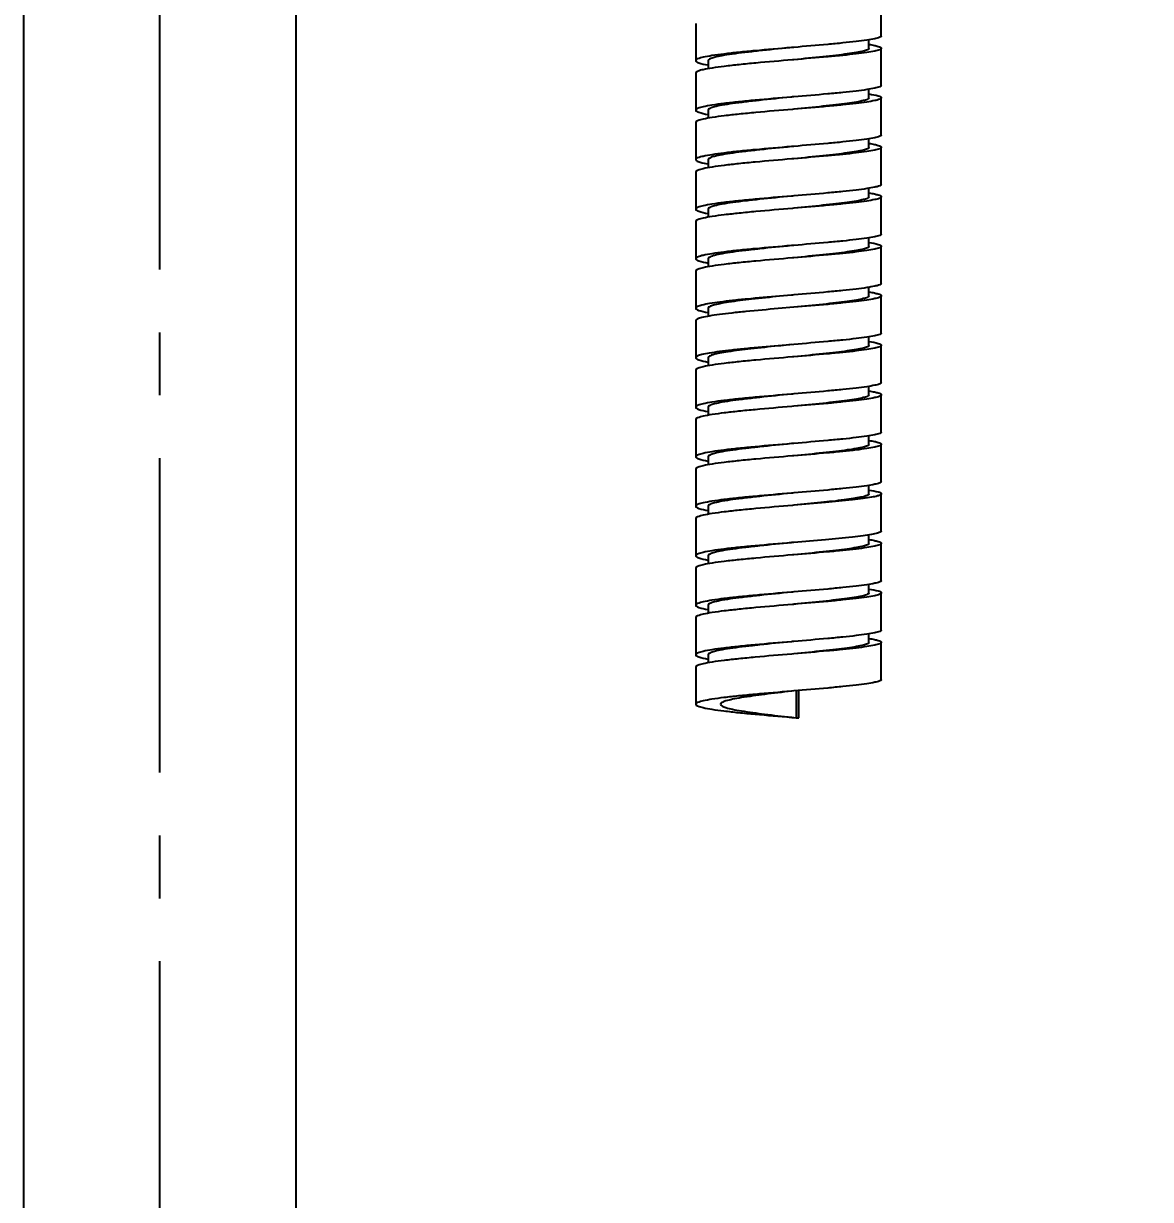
# Model space of a CAD drawing. Header units: millimetres. Extents: x 3819 to 4365, y -2661 to -1889.
# Drawn here: x 3969.45 to 3992.22, y -2274.73 to -2250.98 of the extents above; entities that cross this region are included whole.
import ezdxf

# ---------------------------------------------------------------- set-up
doc = ezdxf.new("R2010")
doc.units = ezdxf.units.MM
doc.header["$LTSCALE"] = 0.1
doc.linetypes.add('CENTERX2', pattern=[101.6, 63.5, -12.7, 12.7, -12.7])
doc.layers.add('CENTER', color=1, linetype='CENTERX2')
doc.layers.add('DIM', color=3, linetype='Continuous')
doc.styles.get("Standard").update_dxf_attribs({"font": 'arial.ttf'})
doc.dimstyles.new('ISO-25', dxfattribs={"dimtxt": 2.5, "dimasz": 2.5, "dimexe": 1.25, "dimexo": 0.625, "dimtad": 1, "dimlfac": 5, "dimtxsty": 'Standard', "dimcen": 2.5, "dimadec": 0, "dimazin": 0, "dimtfac": 1, "dimtmove": 0, "dimatfit": 3, "dimfxl": 0, "dimarcsym": 0})

# ---------------------------------------------------------------- blocks, each defined once
blk = doc.blocks.new('*D137')
at = {"layer": 'Defpoints', "color": 0}
for p in [(3972.198, -2092.633), (4060.64, -2605.033), (4086.272, -2605.033)]:
    blk.add_point(p, dxfattribs=at)
at = {"layer": 'DIM', "color": 0, "lineweight": -2}
for p, q in [((3972.823, -2092.633), (4087.522, -2092.633)), ((4086.272, -2096.633), (4086.272, -2601.033)), ((4061.265, -2605.033), (4087.522, -2605.033))]:
    blk.add_line(p, q, dxfattribs=at)
at = {"layer": 'DIM', "color": 0}
for points in [[(4085.605, -2096.633), (4086.939, -2096.633), (4086.272, -2092.633)], [(4085.605, -2601.033), (4086.939, -2601.033), (4086.272, -2605.033)]]:
    blk.add_solid(points, dxfattribs=at)
at = {"layer": 'DIM', "color": 0, "insert": (4083.025, -2348.833), "char_height": 4, "attachment_point": 5, "rotation": 90}
blk.add_mtext('(2280)', dxfattribs=at)

msp = doc.modelspace()

# ---------------------------------------------------------------- linework, layer by layer
at = {"color": 7, "linetype": 'Continuous'}
for p, q in [((3986.7785, -2251.2309), (3986.7785, -2250.4809)), ((3969.448, -2250.6236), (3969.448, -2362.1328)), ((3974.948, -2250.6235), (3974.948, -2362.1324)), ((3983.0285, -2250.9809), (3983.0285, -2251.7309)), ((3984.9826, -2251.465), (3984.9616, -2251.4668)), ((3985.0116, -2251.4626), (3984.9847, -2251.4649)), ((3986.5285, -2251.4809), (3986.5285, -2251.3087)), ((3986.7785, -2252.2309), (3986.7785, -2251.4809)), ((3983.2785, -2251.7309), (3983.2785, -2251.8939)), ((3985.0116, -2251.7126), (3984.9847, -2251.7149)), ((3983.0285, -2251.9809), (3983.0285, -2252.7309)), ((3986.5285, -2252.4809), (3986.5285, -2252.3084)), ((3984.9824, -2252.465), (3984.9617, -2252.4668)), ((3985.0116, -2252.4626), (3984.9847, -2252.4648)), ((3986.7785, -2253.2309), (3986.7785, -2252.4809)), ((3983.2785, -2252.7309), (3983.2785, -2252.8944)), ((3985.0116, -2252.7126), (3984.9847, -2252.7148)), ((3983.0285, -2252.9809), (3983.0285, -2253.7309)), ((3986.5285, -2253.4809), (3986.5285, -2253.3093)), ((3984.9821, -2253.4651), (3984.9616, -2253.4668)), ((3985.0116, -2253.4626), (3984.9847, -2253.4648)), ((3986.7785, -2254.2309), (3986.7785, -2253.4809)), ((3983.0285, -2253.7309), (3983.0401, -2253.7496)), ((3983.2785, -2253.7309), (3983.2785, -2253.8935)), ((3985.0116, -2253.7126), (3984.9687, -2253.7162)), ((3983.0285, -2253.9809), (3983.0285, -2254.7309)), ((3986.5285, -2254.4809), (3986.5285, -2254.3084)), ((3984.9824, -2254.465), (3984.9687, -2254.4662)), ((3985.0116, -2254.4626), (3984.9824, -2254.465)), ((3986.7785, -2255.2309), (3986.7785, -2254.4809)), ((3983.2785, -2254.7309), (3983.2785, -2254.8943)), ((3985.0116, -2254.7125), (3984.9847, -2254.7148)), ((3983.0285, -2254.9809), (3983.0285, -2255.7309)), ((3984.9825, -2255.465), (3984.9616, -2255.4668)), ((3985.0116, -2255.4625), (3984.9847, -2255.4648)), ((3986.5285, -2255.4809), (3986.5285, -2255.3088)), ((3986.7785, -2256.2309), (3986.7785, -2255.4809)), ((3983.2785, -2255.7309), (3983.2785, -2255.8941)), ((3985.0116, -2255.7125), (3984.9847, -2255.7148)), ((3983.0285, -2255.9809), (3983.0285, -2256.7309)), ((3984.9616, -2256.4668), (3984.7219, -2256.4872)), ((3984.9616, -2256.4672), (3984.7229, -2256.4907)), ((3984.9847, -2256.4648), (3984.9616, -2256.4668)), ((3985.0116, -2256.4625), (3984.9847, -2256.4648)), ((3986.5285, -2256.4809), (3986.5285, -2256.3087)), ((3986.7785, -2257.2309), (3986.7785, -2256.4809)), ((3985.0116, -2256.7125), (3984.6951, -2256.7395)), ((3983.2785, -2256.7309), (3983.2785, -2256.8938)), ((3983.0285, -2256.9809), (3983.0285, -2257.7308)), ((3986.5285, -2257.4809), (3986.5285, -2257.3084)), ((3984.7434, -2257.4886), (3984.695, -2257.4934)), ((3985.0116, -2257.4625), (3984.6951, -2257.4895)), ((3984.9616, -2257.4672), (3984.7503, -2257.488)), ((3986.7785, -2258.2308), (3986.7785, -2257.4809)), ((3983.2785, -2257.7308), (3983.2785, -2257.8944)), ((3985.0116, -2257.7125), (3984.9847, -2257.7148)), ((3983.0285, -2257.9808), (3983.0285, -2258.7308)), ((3986.5285, -2258.4808), (3986.5285, -2258.3092)), ((3984.9824, -2258.465), (3984.9616, -2258.4667)), ((3985.0116, -2258.4625), (3984.9847, -2258.4648)), ((3986.7785, -2259.2308), (3986.7785, -2258.4808)), ((3983.2785, -2258.7308), (3983.2785, -2258.8934)), ((3985.0116, -2258.7125), (3984.9687, -2258.7161)), ((3983.0285, -2258.9808), (3983.0285, -2259.7308)), ((3986.5285, -2259.4808), (3986.5285, -2259.3083)), ((3984.9827, -2259.4649), (3984.9687, -2259.4661)), ((3985.0116, -2259.4625), (3984.9827, -2259.4649)), ((3986.7785, -2260.2308), (3986.7785, -2259.4808)), ((3983.2785, -2259.7308), (3983.2785, -2259.8943)), ((3985.0116, -2259.7125), (3984.9847, -2259.7148)), ((3983.0285, -2259.9808), (3983.0285, -2260.7308)), ((3984.9826, -2260.4649), (3984.9616, -2260.4667)), ((3985.0116, -2260.4625), (3984.9847, -2260.4648)), ((3986.5285, -2260.4808), (3986.5184, -2260.4977)), ((3986.5285, -2260.4808), (3986.5285, -2260.3087)), ((3986.7785, -2260.4808), (3986.7669, -2260.4975)), ((3986.7785, -2261.2308), (3986.7785, -2260.4808)), ((3983.2785, -2260.7308), (3983.2785, -2260.894)), ((3985.0116, -2260.7125), (3984.9847, -2260.7148)), ((3983.0285, -2260.9808), (3983.0285, -2261.7308)), ((3986.7785, -2261.2308), (3986.7669, -2261.2475)), ((3984.9823, -2261.4649), (3984.9616, -2261.4667)), ((3985.0116, -2261.4625), (3984.9847, -2261.4647)), ((3986.5285, -2261.4808), (3986.5285, -2261.3086)), ((3985.0116, -2261.7125), (3984.9847, -2261.7147)), ((3986.7785, -2262.2308), (3986.7785, -2261.4808)), ((3983.2785, -2261.7308), (3983.2785, -2261.8937)), ((3983.0285, -2261.9808), (3983.0285, -2262.7308)), ((3986.5285, -2262.4808), (3986.5285, -2262.3083)), ((3984.9823, -2262.4649), (3984.9617, -2262.4667)), ((3985.0116, -2262.4625), (3984.9847, -2262.4647)), ((3986.7785, -2263.2308), (3986.7785, -2262.4808)), ((3983.2785, -2262.7308), (3983.2785, -2262.8943)), ((3985.0116, -2262.7125), (3984.9847, -2262.7147)), ((3983.0285, -2262.9808), (3983.0285, -2263.7308)), ((3986.5285, -2263.4808), (3986.5285, -2263.3092)), ((3984.9826, -2263.4649), (3984.9616, -2263.4667)), ((3985.0116, -2263.4624), (3984.9847, -2263.4647)), ((3986.7785, -2264.2308), (3986.7785, -2263.4808)), ((3983.2785, -2263.7308), (3983.2785, -2263.8933)), ((3985.0116, -2263.7124), (3984.9687, -2263.7161)), ((3983.0285, -2263.9808), (3983.0285, -2264.7308)), ((3985.0116, -2264.4624), (3984.9687, -2264.4661)), ((3985.0563, -2264.4586), (3985.0563, -2265.0052)), ((3985.1119, -2265.0076), (3985.1119, -2264.4539)), ((3984.9616, -2264.9942), (3984.9825, -2264.9966)), ((3984.9825, -2264.9966), (3985.0115, -2265)), ((3985.0115, -2265), (3985.0563, -2265.0052)), ((3985.0563, -2265.0052), (3985.1119, -2265.0076))]:
    msp.add_line(p, q, dxfattribs=at)
for points, knots in [([(3986.7785, -2251.2309), (3986.7785, -2251.2455), (3986.7201, -2251.2709), (3986.6306, -2251.2924), (3986.4646, -2251.3208), (3986.2518, -2251.3476), (3985.9876, -2251.3759), (3985.5695, -2251.4154), (3985.2395, -2251.4433), (3985.0116, -2251.4626)], [0, 0, 0, 0, 0.0244837, 0.0820525, 0.1734848, 0.2960545, 0.4455961, 0.6168872, 1, 1, 1, 1]), ([(3984.9616, -2251.4668), (3984.7165, -2251.4876), (3984.3597, -2251.5179), (3983.9056, -2251.5617), (3983.6147, -2251.594), (3983.3784, -2251.6249), (3983.1941, -2251.6583), (3983.0927, -2251.6834), (3983.0285, -2251.7141), (3983.0285, -2251.7309)], [0, 0, 0, 0, 0.3760214, 0.5471298, 0.697778, 0.8220755, 0.9152955, 0.9743299, 1, 1, 1, 1]), ([(3984.9284, -2251.4705), (3984.7185, -2251.4911), (3984.4133, -2251.5211), (3984.0252, -2251.5643), (3983.7773, -2251.5963), (3983.5755, -2251.6266), (3983.4198, -2251.6598), (3983.3304, -2251.6843), (3983.2785, -2251.7156), (3983.2785, -2251.7309)], [0, 0, 0, 0, 0.3759528, 0.5465394, 0.6965785, 0.8203605, 0.9133492, 0.9727024, 1, 1, 1, 1]), ([(3986.7785, -2251.4809), (3986.7785, -2251.4955), (3986.72, -2251.5209), (3986.6306, -2251.5424), (3986.4646, -2251.5708), (3986.2518, -2251.5976), (3985.9876, -2251.6259), (3985.5695, -2251.6654), (3985.2395, -2251.6933), (3985.0116, -2251.7126)], [0, 0, 0, 0, 0.0244833, 0.0820518, 0.1734839, 0.2960536, 0.4455953, 0.6168867, 1, 1, 1, 1]), ([(3986.5285, -2251.4809), (3986.5285, -2251.4944), (3986.4809, -2251.5211), (3986.4013, -2251.5422), (3986.2601, -2251.571), (3986.077, -2251.5977), (3985.8506, -2251.6261), (3985.4913, -2251.6655), (3985.2077, -2251.6932), (3985.0117, -2251.7124)], [0, 0, 0, 0, 0.0261277, 0.0841061, 0.1754565, 0.2976725, 0.4467234, 0.6175051, 1, 1, 1, 1]), ([(3986.53, -2251.4026), (3986.5659, -2251.4084), (3986.6278, -2251.419), (3986.7071, -2251.4388), (3986.7542, -2251.4537), (3986.7785, -2251.4725), (3986.7785, -2251.4809)], [0, 0, 0, 0, 0.410356, 0.7127754, 0.9053726, 1, 1, 1, 1]), ([(3984.9847, -2251.7149), (3984.7373, -2251.7358), (3984.3769, -2251.7664), (3983.9179, -2251.8104), (3983.6232, -2251.843), (3983.3836, -2251.8741), (3983.1966, -2251.9078), (3983.0939, -2251.933), (3983.0285, -2251.9639), (3983.0285, -2251.9809)], [0, 0, 0, 0, 0.3751167, 0.5462459, 0.6970898, 0.8216564, 0.9151289, 0.9743256, 1, 1, 1, 1]), ([(3983.0285, -2251.7309), (3983.0285, -2251.7398), (3983.051, -2251.7606), (3983.131, -2251.7895), (3983.2107, -2251.8064), (3983.2719, -2251.8174)], [0, 0, 0, 0, 0.1008519, 0.2942881, 1, 1, 1, 1]), ([(3986.7785, -2252.2309), (3986.7785, -2252.2455), (3986.72, -2252.2708), (3986.6306, -2252.2924), (3986.4646, -2252.3207), (3986.2518, -2252.3476), (3985.9876, -2252.3759), (3985.5695, -2252.4154), (3985.2395, -2252.4433), (3985.0116, -2252.4626)], [0, 0, 0, 0, 0.0244833, 0.0820518, 0.1734839, 0.2960536, 0.4455953, 0.6168867, 1, 1, 1, 1]), ([(3986.5348, -2252.4034), (3986.5959, -2252.4134), (3986.676, -2252.4287), (3986.7548, -2252.454), (3986.7785, -2252.4726), (3986.7785, -2252.4809)], [0, 0, 0, 0, 0.7122588, 0.9049028, 1, 1, 1, 1]), ([(3984.9617, -2252.4668), (3984.7165, -2252.4876), (3984.3597, -2252.5179), (3983.9057, -2252.5617), (3983.6147, -2252.594), (3983.3784, -2252.6249), (3983.1941, -2252.6583), (3983.0927, -2252.6834), (3983.0285, -2252.7141), (3983.0285, -2252.7309)], [0, 0, 0, 0, 0.3760164, 0.5471242, 0.6977731, 0.8220722, 0.9152941, 0.9743298, 1, 1, 1, 1]), ([(3984.949, -2252.4685), (3984.737, -2252.4892), (3984.4285, -2252.5195), (3984.036, -2252.563), (3983.7848, -2252.5952), (3983.5801, -2252.6258), (3983.422, -2252.6592), (3983.3314, -2252.6839), (3983.2785, -2252.7154), (3983.2785, -2252.7309)], [0, 0, 0, 0, 0.3750504, 0.5456621, 0.6959009, 0.8199549, 0.9131969, 0.9727101, 1, 1, 1, 1]), ([(3986.7785, -2252.4809), (3986.7785, -2252.4955), (3986.7201, -2252.5208), (3986.6306, -2252.5424), (3986.4646, -2252.5707), (3986.2518, -2252.5975), (3985.9876, -2252.6259), (3985.5695, -2252.6654), (3985.2395, -2252.6933), (3985.0116, -2252.7126)], [0, 0, 0, 0, 0.0244838, 0.0820528, 0.1734853, 0.2960551, 0.4455967, 0.6168877, 1, 1, 1, 1]), ([(3986.5285, -2252.4809), (3986.5285, -2252.4944), (3986.4809, -2252.5211), (3986.4013, -2252.5422), (3986.2601, -2252.571), (3986.077, -2252.5977), (3985.8506, -2252.6261), (3985.4913, -2252.6655), (3985.2077, -2252.6932), (3985.0117, -2252.7124)], [0, 0, 0, 0, 0.0261277, 0.084106, 0.1754563, 0.2976721, 0.4467229, 0.6175046, 1, 1, 1, 1]), ([(3984.9847, -2252.7148), (3984.7373, -2252.7358), (3984.3768, -2252.7664), (3983.9179, -2252.8104), (3983.6232, -2252.843), (3983.3836, -2252.8741), (3983.1966, -2252.9078), (3983.0939, -2252.933), (3983.0285, -2252.9639), (3983.0285, -2252.9809)], [0, 0, 0, 0, 0.3751132, 0.5462414, 0.6970847, 0.8216512, 0.9151242, 0.9743234, 1, 1, 1, 1]), ([(3983.0285, -2252.7309), (3983.0285, -2252.7399), (3983.0513, -2252.7607), (3983.1321, -2252.7898), (3983.2127, -2252.8068), (3983.2746, -2252.8179)], [0, 0, 0, 0, 0.1005902, 0.29403, 1, 1, 1, 1]), ([(3986.7785, -2253.2309), (3986.7785, -2253.2455), (3986.7201, -2253.2708), (3986.6306, -2253.2924), (3986.4646, -2253.3207), (3986.2518, -2253.3475), (3985.9876, -2253.3759), (3985.5695, -2253.4154), (3985.2395, -2253.4432), (3985.0116, -2253.4626)], [0, 0, 0, 0, 0.0244838, 0.0820528, 0.1734853, 0.2960551, 0.4455967, 0.6168877, 1, 1, 1, 1]), ([(3986.5334, -2253.4032), (3986.5689, -2253.4089), (3986.6299, -2253.4194), (3986.7081, -2253.4391), (3986.7546, -2253.4539), (3986.7785, -2253.4726), (3986.7785, -2253.4809)], [0, 0, 0, 0, 0.4101949, 0.7124908, 0.9050775, 1, 1, 1, 1]), ([(3984.9616, -2253.4668), (3984.7165, -2253.4876), (3984.3597, -2253.5179), (3983.9057, -2253.5617), (3983.6147, -2253.594), (3983.3784, -2253.6249), (3983.1941, -2253.6583), (3983.0927, -2253.6834), (3983.0285, -2253.7141), (3983.0285, -2253.7309)], [0, 0, 0, 0, 0.3760136, 0.5471202, 0.6977683, 0.822067, 0.9152892, 0.9743275, 1, 1, 1, 1]), ([(3984.9617, -2253.4673), (3984.7484, -2253.4881), (3984.4379, -2253.5185), (3984.0427, -2253.5622), (3983.7894, -2253.5945), (3983.5829, -2253.6253), (3983.4233, -2253.6588), (3983.332, -2253.6836), (3983.2785, -2253.7153), (3983.2785, -2253.7309)], [0, 0, 0, 0, 0.3744996, 0.5451305, 0.6954954, 0.8197179, 0.9131145, 0.9727201, 1, 1, 1, 1]), ([(3986.7785, -2253.4809), (3986.7785, -2253.4955), (3986.72, -2253.5208), (3986.6306, -2253.5424), (3986.4646, -2253.5707), (3986.2518, -2253.5975), (3985.9876, -2253.6259), (3985.5695, -2253.6654), (3985.2395, -2253.6932), (3985.0116, -2253.7126)], [0, 0, 0, 0, 0.0244834, 0.082052, 0.1734841, 0.2960537, 0.4455954, 0.6168866, 1, 1, 1, 1]), ([(3986.5285, -2253.4809), (3986.5285, -2253.4944), (3986.4809, -2253.521), (3986.4013, -2253.5422), (3986.2601, -2253.571), (3986.077, -2253.5977), (3985.8506, -2253.6261), (3985.4913, -2253.6654), (3985.2077, -2253.6932), (3985.0117, -2253.7124)], [0, 0, 0, 0, 0.0261277, 0.0841058, 0.175456, 0.2976717, 0.4467224, 0.6175041, 1, 1, 1, 1]), ([(3984.9687, -2253.7162), (3984.7228, -2253.737), (3984.3649, -2253.7674), (3983.9094, -2253.8113), (3983.6173, -2253.8437), (3983.38, -2253.8746), (3983.1949, -2253.9081), (3983.0931, -2253.9333), (3983.0285, -2253.964), (3983.0285, -2253.9809)], [0, 0, 0, 0, 0.3757458, 0.5468603, 0.6975679, 0.8219473, 0.9152443, 0.9743284, 1, 1, 1, 1]), ([(3983.0401, -2253.7496), (3983.0627, -2253.7679), (3983.144, -2253.7912), (3983.2222, -2253.8085), (3983.2738, -2253.8178)], [0, 0, 0, 0, 0.3568427, 1, 1, 1, 1]), ([(3986.7785, -2254.2309), (3986.7785, -2254.2455), (3986.72, -2254.2708), (3986.6306, -2254.2923), (3986.4646, -2254.3207), (3986.2518, -2254.3475), (3985.9876, -2254.3759), (3985.5695, -2254.4154), (3985.2395, -2254.4432), (3985.0116, -2254.4626)], [0, 0, 0, 0, 0.0244834, 0.082052, 0.1734841, 0.2960537, 0.4455954, 0.6168866, 1, 1, 1, 1]), ([(3984.9616, -2254.4668), (3984.7165, -2254.4876), (3984.3596, -2254.5179), (3983.9056, -2254.5617), (3983.6147, -2254.594), (3983.3784, -2254.6249), (3983.1941, -2254.6583), (3983.0927, -2254.6834), (3983.0285, -2254.7141), (3983.0285, -2254.7309)], [0, 0, 0, 0, 0.3760207, 0.5471285, 0.6977764, 0.8220741, 0.9152945, 0.9743295, 1, 1, 1, 1]), ([(3984.9617, -2254.4672), (3984.7484, -2254.4881), (3984.4379, -2254.5185), (3984.0427, -2254.5622), (3983.7894, -2254.5945), (3983.5829, -2254.6253), (3983.4233, -2254.6588), (3983.332, -2254.6836), (3983.2785, -2254.7153), (3983.2785, -2254.7309)], [0, 0, 0, 0, 0.3744996, 0.5451304, 0.6954952, 0.8197177, 0.9131142, 0.97272, 1, 1, 1, 1]), ([(3984.9687, -2254.4662), (3984.9675, -2254.4663), (3984.9651, -2254.4665), (3984.9628, -2254.4667), (3984.9616, -2254.4668)], [0, 0, 0, 0, 0.4999843, 1, 1, 1, 1]), ([(3986.7785, -2254.4809), (3986.7785, -2254.4955), (3986.7201, -2254.5208), (3986.6306, -2254.5423), (3986.4646, -2254.5707), (3986.2518, -2254.5975), (3985.9876, -2254.6259), (3985.5695, -2254.6654), (3985.2395, -2254.6932), (3985.0116, -2254.7125)], [0, 0, 0, 0, 0.0244835, 0.0820524, 0.1734848, 0.2960547, 0.4455964, 0.6168876, 1, 1, 1, 1]), ([(3986.5285, -2254.4809), (3986.5285, -2254.4943), (3986.4809, -2254.521), (3986.4013, -2254.5422), (3986.2602, -2254.5709), (3986.077, -2254.5976), (3985.8506, -2254.6261), (3985.4914, -2254.6654), (3985.2077, -2254.6932), (3985.0117, -2254.7123)], [0, 0, 0, 0, 0.0261277, 0.0841057, 0.1754557, 0.2976712, 0.4467218, 0.6175035, 1, 1, 1, 1]), ([(3986.532, -2254.4029), (3986.5676, -2254.4087), (3986.629, -2254.4192), (3986.7077, -2254.439), (3986.7544, -2254.4538), (3986.7785, -2254.4725), (3986.7785, -2254.4809)], [0, 0, 0, 0, 0.4102756, 0.7126026, 0.9051896, 1, 1, 1, 1]), ([(3984.9847, -2254.7148), (3984.7373, -2254.7358), (3984.3768, -2254.7663), (3983.9179, -2254.8104), (3983.6232, -2254.8429), (3983.3836, -2254.8741), (3983.1966, -2254.9077), (3983.0939, -2254.933), (3983.0285, -2254.9639), (3983.0285, -2254.9809)], [0, 0, 0, 0, 0.3751178, 0.5462476, 0.6970919, 0.8216587, 0.9151309, 0.9743265, 1, 1, 1, 1]), ([(3983.0285, -2254.7309), (3983.0285, -2254.7398), (3983.051, -2254.7605), (3983.1311, -2254.7895), (3983.2108, -2254.8064), (3983.272, -2254.8174)], [0, 0, 0, 0, 0.1008485, 0.2942847, 1, 1, 1, 1]), ([(3986.7785, -2255.2309), (3986.7785, -2255.2455), (3986.7201, -2255.2708), (3986.6306, -2255.2923), (3986.4646, -2255.3207), (3986.2518, -2255.3475), (3985.9876, -2255.3759), (3985.5695, -2255.4154), (3985.2395, -2255.4432), (3985.0116, -2255.4625)], [0, 0, 0, 0, 0.0244835, 0.0820524, 0.1734848, 0.2960547, 0.4455964, 0.6168876, 1, 1, 1, 1]), ([(3984.9616, -2255.4668), (3984.7165, -2255.4875), (3984.3597, -2255.5179), (3983.9057, -2255.5616), (3983.6147, -2255.594), (3983.3784, -2255.6248), (3983.1941, -2255.6583), (3983.0927, -2255.6834), (3983.0285, -2255.7141), (3983.0285, -2255.7309)], [0, 0, 0, 0, 0.3760179, 0.5471263, 0.6977755, 0.8220747, 0.915296, 0.9743306, 1, 1, 1, 1]), ([(3984.9617, -2255.4672), (3984.7484, -2255.4881), (3984.4379, -2255.5185), (3984.0427, -2255.5622), (3983.7894, -2255.5945), (3983.5829, -2255.6252), (3983.4233, -2255.6588), (3983.332, -2255.6836), (3983.2785, -2255.7153), (3983.2785, -2255.7309)], [0, 0, 0, 0, 0.3744996, 0.5451302, 0.6954949, 0.8197174, 0.913114, 0.9727198, 1, 1, 1, 1]), ([(3986.7785, -2255.4809), (3986.7785, -2255.4955), (3986.7201, -2255.5208), (3986.6306, -2255.5423), (3986.4646, -2255.5707), (3986.2518, -2255.5975), (3985.9876, -2255.6259), (3985.5695, -2255.6654), (3985.2395, -2255.6932), (3985.0116, -2255.7125)], [0, 0, 0, 0, 0.0244837, 0.0820525, 0.1734848, 0.2960545, 0.4455961, 0.6168872, 1, 1, 1, 1]), ([(3986.5285, -2255.4809), (3986.5285, -2255.4943), (3986.4809, -2255.521), (3986.4013, -2255.5421), (3986.2602, -2255.5709), (3986.077, -2255.5976), (3985.8506, -2255.626), (3985.4914, -2255.6654), (3985.2077, -2255.6932), (3985.0117, -2255.7123)], [0, 0, 0, 0, 0.0261276, 0.0841055, 0.1754553, 0.2976707, 0.4467212, 0.6175029, 1, 1, 1, 1]), ([(3986.5352, -2255.4034), (3986.5962, -2255.4134), (3986.6762, -2255.4287), (3986.7548, -2255.454), (3986.7785, -2255.4726), (3986.7785, -2255.4809)], [0, 0, 0, 0, 0.7122406, 0.9048821, 1, 1, 1, 1]), ([(3984.9847, -2255.7148), (3984.7373, -2255.7358), (3984.3768, -2255.7663), (3983.9179, -2255.8104), (3983.6232, -2255.8429), (3983.3836, -2255.8741), (3983.1966, -2255.9077), (3983.0938, -2255.933), (3983.0285, -2255.9639), (3983.0285, -2255.9809)], [0, 0, 0, 0, 0.3751208, 0.5462508, 0.6970943, 0.8216596, 0.9151304, 0.9743258, 1, 1, 1, 1]), ([(3983.0285, -2255.7309), (3983.0285, -2255.7399), (3983.0516, -2255.7609), (3983.1333, -2255.7901), (3983.2148, -2255.8072), (3983.2774, -2255.8184)], [0, 0, 0, 0, 0.1003041, 0.2937438, 1, 1, 1, 1]), ([(3986.7785, -2256.2309), (3986.7785, -2256.2455), (3986.7201, -2256.2708), (3986.6306, -2256.2923), (3986.4646, -2256.3207), (3986.2518, -2256.3475), (3985.9876, -2256.3759), (3985.5695, -2256.4153), (3985.2395, -2256.4432), (3985.0116, -2256.4625)], [0, 0, 0, 0, 0.0244837, 0.0820525, 0.1734848, 0.2960545, 0.4455961, 0.6168872, 1, 1, 1, 1]), ([(3984.7219, -2256.4872), (3984.5018, -2256.506), (3984.1839, -2256.5339), (3983.782, -2256.5748), (3983.5297, -2256.6047), (3983.3262, -2256.6331), (3983.1695, -2256.6642), (3983.0815, -2256.6871), (3983.0285, -2256.7161), (3983.0285, -2256.7309)], [0, 0, 0, 0, 0.3847244, 0.5555619, 0.7042651, 0.8259394, 0.9167293, 0.9742458, 1, 1, 1, 1]), ([(3984.7229, -2256.4907), (3984.5347, -2256.5093), (3984.191, -2256.5442), (3983.7873, -2256.5935), (3983.5311, -2256.6348), (3983.3987, -2256.6654), (3983.3211, -2256.6881), (3983.2785, -2256.7173), (3983.2785, -2256.7309)], [0, 0, 0, 0, 0.3842564, 0.702607, 0.8238264, 0.9144795, 0.9724426, 1, 1, 1, 1]), ([(3986.7785, -2256.4809), (3986.7785, -2256.4955), (3986.72, -2256.5208), (3986.6306, -2256.5423), (3986.4646, -2256.5707), (3986.2518, -2256.5975), (3985.9876, -2256.6259), (3985.5695, -2256.6653), (3985.2395, -2256.6932), (3985.0116, -2256.7125)], [0, 0, 0, 0, 0.0244831, 0.0820512, 0.1734828, 0.2960516, 0.4455924, 0.6168827, 1, 1, 1, 1]), ([(3986.5285, -2256.4809), (3986.5285, -2256.4943), (3986.4809, -2256.521), (3986.4012, -2256.5421), (3986.2601, -2256.5709), (3986.077, -2256.5976), (3985.8505, -2256.626), (3985.4912, -2256.6654), (3985.2076, -2256.6932), (3985.0116, -2256.7123)], [0, 0, 0, 0, 0.0261273, 0.0841059, 0.1754569, 0.2976734, 0.4467243, 0.617506, 1, 1, 1, 1]), ([(3986.53, -2256.4026), (3986.5659, -2256.4084), (3986.6278, -2256.4189), (3986.7071, -2256.4388), (3986.7542, -2256.4537), (3986.7785, -2256.4725), (3986.7785, -2256.4809)], [0, 0, 0, 0, 0.410356, 0.7127754, 0.9053726, 1, 1, 1, 1]), ([(3983.0285, -2256.7309), (3983.0285, -2256.7397), (3983.051, -2256.7605), (3983.131, -2256.7894), (3983.2107, -2256.8063), (3983.2719, -2256.8174)], [0, 0, 0, 0, 0.1008519, 0.2942881, 1, 1, 1, 1]), ([(3984.6951, -2256.7395), (3984.478, -2256.7581), (3984.1646, -2256.7857), (3983.7685, -2256.8263), (3983.5205, -2256.8559), (3983.3206, -2256.8841), (3983.1668, -2256.9148), (3983.0803, -2256.9375), (3983.0285, -2256.9663), (3983.0285, -2256.9809)], [0, 0, 0, 0, 0.3856262, 0.5564279, 0.7049223, 0.82632, 0.9168571, 0.9742211, 1, 1, 1, 1]), ([(3986.7785, -2257.2309), (3986.7785, -2257.2455), (3986.72, -2257.2708), (3986.6306, -2257.2923), (3986.4646, -2257.3207), (3986.2518, -2257.3475), (3985.9876, -2257.3759), (3985.5695, -2257.4153), (3985.2395, -2257.4432), (3985.0116, -2257.4625)], [0, 0, 0, 0, 0.0244831, 0.0820512, 0.1734828, 0.2960516, 0.4455924, 0.6168827, 1, 1, 1, 1]), ([(3986.5348, -2257.4033), (3986.5959, -2257.4133), (3986.676, -2257.4287), (3986.7548, -2257.454), (3986.7785, -2257.4726), (3986.7785, -2257.4809)], [0, 0, 0, 0, 0.7122588, 0.9049028, 1, 1, 1, 1]), ([(3984.6951, -2257.4895), (3984.478, -2257.5081), (3984.1646, -2257.5357), (3983.7685, -2257.5762), (3983.5205, -2257.6059), (3983.3206, -2257.6341), (3983.1668, -2257.6648), (3983.0803, -2257.6875), (3983.0285, -2257.7163), (3983.0285, -2257.7308)], [0, 0, 0, 0, 0.3856262, 0.5564279, 0.7049223, 0.82632, 0.9168571, 0.9742211, 1, 1, 1, 1]), ([(3984.695, -2257.4934), (3984.5099, -2257.5118), (3984.1723, -2257.5462), (3983.7762, -2257.595), (3983.5253, -2257.6359), (3983.396, -2257.6661), (3983.3199, -2257.6887), (3983.2785, -2257.7175), (3983.2785, -2257.7308)], [0, 0, 0, 0, 0.3852947, 0.7033409, 0.8242318, 0.91459, 0.9723862, 1, 1, 1, 1]), ([(3984.7503, -2257.488), (3984.7491, -2257.4881), (3984.7468, -2257.4883), (3984.7445, -2257.4885), (3984.7434, -2257.4886)], [0, 0, 0, 0, 0.5000509, 1, 1, 1, 1]), ([(3986.7785, -2257.4809), (3986.7785, -2257.4955), (3986.7201, -2257.5208), (3986.6306, -2257.5423), (3986.4646, -2257.5707), (3986.2518, -2257.5975), (3985.9876, -2257.6259), (3985.5695, -2257.6653), (3985.2395, -2257.6932), (3985.0116, -2257.7125)], [0, 0, 0, 0, 0.0244838, 0.0820528, 0.1734853, 0.2960551, 0.4455967, 0.6168877, 1, 1, 1, 1]), ([(3986.5285, -2257.4809), (3986.5285, -2257.4943), (3986.4809, -2257.521), (3986.4012, -2257.5421), (3986.2601, -2257.5709), (3986.077, -2257.5976), (3985.8505, -2257.626), (3985.4913, -2257.6654), (3985.2076, -2257.6931), (3985.0116, -2257.7123)], [0, 0, 0, 0, 0.0261275, 0.0841063, 0.1754578, 0.2976749, 0.4467268, 0.6175087, 1, 1, 1, 1]), ([(3984.9847, -2257.7148), (3984.7373, -2257.7358), (3984.3768, -2257.7663), (3983.9179, -2257.8104), (3983.6232, -2257.8429), (3983.3836, -2257.874), (3983.1966, -2257.9077), (3983.0939, -2257.933), (3983.0285, -2257.9639), (3983.0285, -2257.9808)], [0, 0, 0, 0, 0.3751196, 0.5462499, 0.6970943, 0.8216603, 0.9151314, 0.9743264, 1, 1, 1, 1]), ([(3983.0285, -2257.7308), (3983.0285, -2257.7398), (3983.0513, -2257.7607), (3983.1321, -2257.7898), (3983.2127, -2257.8067), (3983.2746, -2257.8179)], [0, 0, 0, 0, 0.1005902, 0.29403, 1, 1, 1, 1]), ([(3986.7785, -2258.2308), (3986.7785, -2258.2455), (3986.7201, -2258.2708), (3986.6306, -2258.2923), (3986.4646, -2258.3207), (3986.2518, -2258.3475), (3985.9876, -2258.3759), (3985.5695, -2258.4153), (3985.2395, -2258.4432), (3985.0116, -2258.4625)], [0, 0, 0, 0, 0.0244838, 0.0820528, 0.1734853, 0.2960551, 0.4455967, 0.6168877, 1, 1, 1, 1]), ([(3984.9616, -2258.4667), (3984.7165, -2258.4875), (3984.3597, -2258.5178), (3983.9057, -2258.5616), (3983.6147, -2258.5939), (3983.3784, -2258.6248), (3983.1941, -2258.6583), (3983.0927, -2258.6833), (3983.0285, -2258.714), (3983.0285, -2258.7308)], [0, 0, 0, 0, 0.37602, 0.5471288, 0.6977779, 0.8220762, 0.9152964, 0.9743305, 1, 1, 1, 1]), ([(3984.9616, -2258.4672), (3984.7484, -2258.4881), (3984.4379, -2258.5184), (3984.0427, -2258.5622), (3983.7894, -2258.5945), (3983.5829, -2258.6252), (3983.4233, -2258.6588), (3983.332, -2258.6836), (3983.2785, -2258.7152), (3983.2785, -2258.7308)], [0, 0, 0, 0, 0.3744993, 0.5451297, 0.6954943, 0.8197168, 0.9131136, 0.9727196, 1, 1, 1, 1]), ([(3986.7785, -2258.4808), (3986.7785, -2258.4955), (3986.72, -2258.5208), (3986.6306, -2258.5423), (3986.4646, -2258.5707), (3986.2518, -2258.5975), (3985.9876, -2258.6259), (3985.5695, -2258.6653), (3985.2395, -2258.6932), (3985.0116, -2258.7125)], [0, 0, 0, 0, 0.0244834, 0.082052, 0.1734841, 0.2960537, 0.4455954, 0.6168866, 1, 1, 1, 1]), ([(3986.5285, -2258.4808), (3986.5285, -2258.4943), (3986.4809, -2258.521), (3986.4012, -2258.5421), (3986.2601, -2258.5709), (3986.077, -2258.5976), (3985.8505, -2258.626), (3985.4913, -2258.6654), (3985.2076, -2258.6931), (3985.0116, -2258.7123)], [0, 0, 0, 0, 0.0261275, 0.0841063, 0.1754576, 0.2976746, 0.4467264, 0.6175083, 1, 1, 1, 1]), ([(3986.5335, -2258.4031), (3986.5689, -2258.4089), (3986.6299, -2258.4193), (3986.7081, -2258.439), (3986.7546, -2258.4539), (3986.7785, -2258.4725), (3986.7785, -2258.4808)], [0, 0, 0, 0, 0.4101949, 0.7124908, 0.9050775, 1, 1, 1, 1]), ([(3984.9687, -2258.7161), (3984.7228, -2258.737), (3984.3649, -2258.7674), (3983.9094, -2258.8112), (3983.6173, -2258.8436), (3983.38, -2258.8746), (3983.1949, -2258.9081), (3983.0931, -2258.9332), (3983.0285, -2258.964), (3983.0285, -2258.9808)], [0, 0, 0, 0, 0.3757458, 0.5468603, 0.6975679, 0.8219473, 0.9152443, 0.9743284, 1, 1, 1, 1]), ([(3983.0285, -2258.7308), (3983.0285, -2258.7398), (3983.0512, -2258.7606), (3983.1318, -2258.7896), (3983.2121, -2258.8066), (3983.2738, -2258.8177)], [0, 0, 0, 0, 0.1006546, 0.2941006, 1, 1, 1, 1]), ([(3986.7785, -2259.2308), (3986.7785, -2259.2454), (3986.72, -2259.2708), (3986.6306, -2259.2923), (3986.4646, -2259.3207), (3986.2518, -2259.3475), (3985.9876, -2259.3758), (3985.5695, -2259.4153), (3985.2395, -2259.4432), (3985.0116, -2259.4625)], [0, 0, 0, 0, 0.0244834, 0.082052, 0.1734841, 0.2960537, 0.4455954, 0.6168866, 1, 1, 1, 1]), ([(3984.9616, -2259.4667), (3984.7165, -2259.4875), (3984.3597, -2259.5178), (3983.9056, -2259.5616), (3983.6147, -2259.5939), (3983.3784, -2259.6248), (3983.1941, -2259.6582), (3983.0927, -2259.6833), (3983.0285, -2259.714), (3983.0285, -2259.7308)], [0, 0, 0, 0, 0.3760207, 0.5471285, 0.6977764, 0.8220741, 0.9152945, 0.9743295, 1, 1, 1, 1]), ([(3984.9616, -2259.4672), (3984.7484, -2259.488), (3984.4379, -2259.5184), (3984.0427, -2259.5622), (3983.7894, -2259.5945), (3983.5829, -2259.6252), (3983.4233, -2259.6588), (3983.332, -2259.6836), (3983.2785, -2259.7152), (3983.2785, -2259.7308)], [0, 0, 0, 0, 0.3744994, 0.5451298, 0.6954944, 0.8197169, 0.9131136, 0.9727197, 1, 1, 1, 1]), ([(3984.9687, -2259.4661), (3984.9675, -2259.4662), (3984.9651, -2259.4664), (3984.9628, -2259.4666), (3984.9616, -2259.4667)], [0, 0, 0, 0, 0.4999843, 1, 1, 1, 1]), ([(3986.7785, -2259.4808), (3986.7785, -2259.4954), (3986.7201, -2259.5208), (3986.6306, -2259.5423), (3986.4646, -2259.5707), (3986.2518, -2259.5975), (3985.9876, -2259.6258), (3985.5695, -2259.6653), (3985.2395, -2259.6932), (3985.0116, -2259.7125)], [0, 0, 0, 0, 0.0244835, 0.0820524, 0.1734848, 0.2960547, 0.4455964, 0.6168876, 1, 1, 1, 1]), ([(3986.5285, -2259.4808), (3986.5285, -2259.4943), (3986.4809, -2259.521), (3986.4013, -2259.5421), (3986.2601, -2259.5709), (3986.077, -2259.5976), (3985.8505, -2259.626), (3985.4913, -2259.6654), (3985.2076, -2259.6931), (3985.0116, -2259.7123)], [0, 0, 0, 0, 0.0261276, 0.0841063, 0.1754575, 0.2976743, 0.446726, 0.6175079, 1, 1, 1, 1]), ([(3986.532, -2259.4028), (3986.5676, -2259.4086), (3986.629, -2259.4191), (3986.7077, -2259.4389), (3986.7544, -2259.4538), (3986.7785, -2259.4725), (3986.7785, -2259.4808)], [0, 0, 0, 0, 0.4102756, 0.7126026, 0.9051896, 1, 1, 1, 1]), ([(3984.9847, -2259.7148), (3984.7373, -2259.7357), (3984.3768, -2259.7663), (3983.9179, -2259.8103), (3983.6232, -2259.8429), (3983.3836, -2259.874), (3983.1966, -2259.9077), (3983.0939, -2259.933), (3983.0285, -2259.9638), (3983.0285, -2259.9808)], [0, 0, 0, 0, 0.3751178, 0.5462476, 0.6970919, 0.8216587, 0.9151309, 0.9743265, 1, 1, 1, 1]), ([(3983.0285, -2259.7308), (3983.0285, -2259.7397), (3983.051, -2259.7605), (3983.1311, -2259.7894), (3983.2108, -2259.8063), (3983.272, -2259.8174)], [0, 0, 0, 0, 0.1008485, 0.2942847, 1, 1, 1, 1]), ([(3986.7785, -2260.2308), (3986.7785, -2260.2454), (3986.7201, -2260.2707), (3986.6306, -2260.2923), (3986.4646, -2260.3207), (3986.2518, -2260.3475), (3985.9876, -2260.3758), (3985.5695, -2260.4153), (3985.2395, -2260.4432), (3985.0116, -2260.4625)], [0, 0, 0, 0, 0.0244835, 0.0820524, 0.1734848, 0.2960547, 0.4455964, 0.6168876, 1, 1, 1, 1]), ([(3984.9616, -2260.4667), (3984.7165, -2260.4875), (3984.3597, -2260.5178), (3983.9057, -2260.5616), (3983.6147, -2260.5939), (3983.3784, -2260.6248), (3983.1941, -2260.6582), (3983.0927, -2260.6833), (3983.0285, -2260.714), (3983.0285, -2260.7308)], [0, 0, 0, 0, 0.3760179, 0.5471263, 0.6977755, 0.8220747, 0.915296, 0.9743306, 1, 1, 1, 1]), ([(3984.9616, -2260.4672), (3984.7484, -2260.488), (3984.4379, -2260.5184), (3984.0427, -2260.5621), (3983.7894, -2260.5944), (3983.5829, -2260.6252), (3983.4233, -2260.6588), (3983.332, -2260.6835), (3983.2785, -2260.7152), (3983.2785, -2260.7308)], [0, 0, 0, 0, 0.3744995, 0.54513, 0.6954946, 0.8197171, 0.9131138, 0.9727198, 1, 1, 1, 1]), ([(3986.7669, -2260.4975), (3986.7479, -2260.5112), (3986.6845, -2260.5295), (3986.5661, -2260.5548), (3986.3956, -2260.5796), (3986.0845, -2260.6171), (3985.6177, -2260.661), (3985.2236, -2260.6945), (3985.0116, -2260.7125)], [0, 0, 0, 0, 0.0394969, 0.1087986, 0.2066403, 0.3302996, 0.6397087, 1, 1, 1, 1]), ([(3986.5184, -2260.4977), (3986.5027, -2260.5108), (3986.4481, -2260.5298), (3986.3465, -2260.5548), (3986.2001, -2260.5798), (3985.9333, -2260.6173), (3985.5325, -2260.6612), (3985.1939, -2260.6944), (3985.0116, -2260.7123)], [0, 0, 0, 0, 0.0403732, 0.1099504, 0.207748, 0.3311768, 0.6399527, 1, 1, 1, 1]), ([(3986.5352, -2260.4033), (3986.5962, -2260.4133), (3986.6761, -2260.4287), (3986.7548, -2260.4539), (3986.7785, -2260.4726), (3986.7785, -2260.4808)], [0, 0, 0, 0, 0.7122175, 0.9048724, 1, 1, 1, 1]), ([(3984.9847, -2260.7148), (3984.7373, -2260.7357), (3984.3768, -2260.7663), (3983.9179, -2260.8103), (3983.6232, -2260.8429), (3983.3836, -2260.874), (3983.1966, -2260.9077), (3983.0939, -2260.9329), (3983.0285, -2260.9638), (3983.0285, -2260.9808)], [0, 0, 0, 0, 0.3751208, 0.5462508, 0.6970943, 0.8216596, 0.9151304, 0.9743258, 1, 1, 1, 1]), ([(3983.0285, -2260.7308), (3983.0285, -2260.7398), (3983.0516, -2260.7609), (3983.1333, -2260.79), (3983.2148, -2260.8071), (3983.2774, -2260.8183)], [0, 0, 0, 0, 0.1003041, 0.2937438, 1, 1, 1, 1]), ([(3984.9616, -2261.4667), (3984.7165, -2261.4875), (3984.3597, -2261.5178), (3983.9056, -2261.5616), (3983.6147, -2261.5939), (3983.3784, -2261.6248), (3983.1941, -2261.6582), (3983.0927, -2261.6833), (3983.0285, -2261.714), (3983.0285, -2261.7308)], [0, 0, 0, 0, 0.3760214, 0.5471298, 0.697778, 0.8220755, 0.9152955, 0.9743299, 1, 1, 1, 1]), ([(3984.9616, -2261.4672), (3984.7484, -2261.488), (3984.4379, -2261.5184), (3984.0427, -2261.5621), (3983.7894, -2261.5944), (3983.5829, -2261.6252), (3983.4233, -2261.6587), (3983.332, -2261.6835), (3983.2785, -2261.7152), (3983.2785, -2261.7308)], [0, 0, 0, 0, 0.3744999, 0.5451304, 0.6954951, 0.8197176, 0.9131142, 0.97272, 1, 1, 1, 1]), ([(3986.7669, -2261.2475), (3986.7479, -2261.2611), (3986.6845, -2261.2795), (3986.5661, -2261.3048), (3986.3956, -2261.3296), (3986.0845, -2261.3671), (3985.6177, -2261.411), (3985.2236, -2261.4445), (3985.0116, -2261.4625)], [0, 0, 0, 0, 0.0394969, 0.1087986, 0.2066403, 0.3302996, 0.6397087, 1, 1, 1, 1]), ([(3986.53, -2261.4025), (3986.5659, -2261.4083), (3986.6278, -2261.4189), (3986.7071, -2261.4387), (3986.7542, -2261.4536), (3986.7785, -2261.4724), (3986.7785, -2261.4808)], [0, 0, 0, 0, 0.410356, 0.7127754, 0.9053726, 1, 1, 1, 1]), ([(3984.9847, -2261.7147), (3984.7373, -2261.7357), (3984.3769, -2261.7663), (3983.9179, -2261.8103), (3983.6232, -2261.8429), (3983.3836, -2261.874), (3983.1966, -2261.9076), (3983.0939, -2261.9329), (3983.0285, -2261.9638), (3983.0285, -2261.9808)], [0, 0, 0, 0, 0.3751167, 0.5462459, 0.6970898, 0.8216564, 0.9151289, 0.9743256, 1, 1, 1, 1]), ([(3986.7785, -2261.4808), (3986.7785, -2261.4954), (3986.72, -2261.5207), (3986.6306, -2261.5423), (3986.4646, -2261.5706), (3986.2518, -2261.5974), (3985.9876, -2261.6258), (3985.5695, -2261.6653), (3985.2395, -2261.6931), (3985.0116, -2261.7125)], [0, 0, 0, 0, 0.0244833, 0.0820518, 0.1734839, 0.2960536, 0.4455953, 0.6168867, 1, 1, 1, 1]), ([(3986.5285, -2261.4808), (3986.5285, -2261.4943), (3986.4809, -2261.5209), (3986.4013, -2261.5421), (3986.2601, -2261.5709), (3986.077, -2261.5976), (3985.8505, -2261.626), (3985.4913, -2261.6654), (3985.2076, -2261.6931), (3985.0116, -2261.7123)], [0, 0, 0, 0, 0.0261276, 0.0841063, 0.1754573, 0.2976739, 0.4467253, 0.6175071, 1, 1, 1, 1]), ([(3983.0285, -2261.7308), (3983.0285, -2261.7397), (3983.051, -2261.7604), (3983.131, -2261.7894), (3983.2107, -2261.8062), (3983.2719, -2261.8173)], [0, 0, 0, 0, 0.1008519, 0.2942881, 1, 1, 1, 1]), ([(3986.7785, -2262.2308), (3986.7785, -2262.2454), (3986.72, -2262.2707), (3986.6306, -2262.2922), (3986.4646, -2262.3206), (3986.2518, -2262.3474), (3985.9876, -2262.3758), (3985.5695, -2262.4153), (3985.2395, -2262.4431), (3985.0116, -2262.4625)], [0, 0, 0, 0, 0.0244833, 0.0820518, 0.1734839, 0.2960536, 0.4455953, 0.6168867, 1, 1, 1, 1]), ([(3986.5348, -2262.4033), (3986.5959, -2262.4133), (3986.676, -2262.4286), (3986.7548, -2262.4539), (3986.7785, -2262.4725), (3986.7785, -2262.4808)], [0, 0, 0, 0, 0.7122588, 0.9049028, 1, 1, 1, 1]), ([(3984.9617, -2262.4667), (3984.7165, -2262.4875), (3984.3597, -2262.5178), (3983.9057, -2262.5616), (3983.6147, -2262.5939), (3983.3784, -2262.6248), (3983.1941, -2262.6582), (3983.0927, -2262.6833), (3983.0285, -2262.714), (3983.0285, -2262.7308)], [0, 0, 0, 0, 0.3760164, 0.5471242, 0.6977731, 0.8220722, 0.9152941, 0.9743298, 1, 1, 1, 1]), ([(3984.9616, -2262.4672), (3984.7484, -2262.488), (3984.4379, -2262.5184), (3984.0427, -2262.5621), (3983.7894, -2262.5944), (3983.5829, -2262.6252), (3983.4233, -2262.6587), (3983.332, -2262.6835), (3983.2785, -2262.7152), (3983.2785, -2262.7308)], [0, 0, 0, 0, 0.3745004, 0.5451311, 0.6954958, 0.8197183, 0.9131147, 0.9727202, 1, 1, 1, 1]), ([(3986.7785, -2262.4808), (3986.7785, -2262.4954), (3986.7201, -2262.5207), (3986.6306, -2262.5422), (3986.4646, -2262.5706), (3986.2518, -2262.5974), (3985.9876, -2262.6258), (3985.5695, -2262.6653), (3985.2395, -2262.6931), (3985.0116, -2262.7125)], [0, 0, 0, 0, 0.0244838, 0.0820528, 0.1734853, 0.2960551, 0.4455967, 0.6168877, 1, 1, 1, 1]), ([(3986.5285, -2262.4808), (3986.5285, -2262.4942), (3986.4809, -2262.5209), (3986.4013, -2262.5421), (3986.2601, -2262.5709), (3986.077, -2262.5975), (3985.8505, -2262.626), (3985.4913, -2262.6653), (3985.2076, -2262.6931), (3985.0116, -2262.7123)], [0, 0, 0, 0, 0.0261277, 0.0841062, 0.1754571, 0.2976736, 0.4467249, 0.6175067, 1, 1, 1, 1]), ([(3984.9847, -2262.7147), (3984.7373, -2262.7357), (3984.3768, -2262.7663), (3983.9179, -2262.8103), (3983.6232, -2262.8429), (3983.3836, -2262.874), (3983.1966, -2262.9076), (3983.0939, -2262.9329), (3983.0285, -2262.9638), (3983.0285, -2262.9808)], [0, 0, 0, 0, 0.3751196, 0.5462499, 0.6970943, 0.8216603, 0.9151314, 0.9743264, 1, 1, 1, 1]), ([(3983.0285, -2262.7308), (3983.0285, -2262.7397), (3983.0513, -2262.7606), (3983.1321, -2262.7897), (3983.2127, -2262.8067), (3983.2746, -2262.8178)], [0, 0, 0, 0, 0.1005902, 0.29403, 1, 1, 1, 1]), ([(3986.7785, -2263.2308), (3986.7785, -2263.2454), (3986.7201, -2263.2707), (3986.6306, -2263.2922), (3986.4646, -2263.3206), (3986.2518, -2263.3474), (3985.9876, -2263.3758), (3985.5695, -2263.4153), (3985.2395, -2263.4431), (3985.0116, -2263.4624)], [0, 0, 0, 0, 0.0244838, 0.0820528, 0.1734853, 0.2960551, 0.4455967, 0.6168877, 1, 1, 1, 1]), ([(3984.9616, -2263.4667), (3984.7165, -2263.4875), (3984.3597, -2263.5178), (3983.9057, -2263.5616), (3983.6147, -2263.5939), (3983.3784, -2263.6248), (3983.1941, -2263.6582), (3983.0927, -2263.6833), (3983.0285, -2263.714), (3983.0285, -2263.7308)], [0, 0, 0, 0, 0.37602, 0.5471288, 0.6977779, 0.8220762, 0.9152964, 0.9743305, 1, 1, 1, 1]), ([(3984.9616, -2263.4671), (3984.7484, -2263.488), (3984.4379, -2263.5184), (3984.0427, -2263.5621), (3983.7894, -2263.5944), (3983.5829, -2263.6251), (3983.4233, -2263.6587), (3983.332, -2263.6835), (3983.2785, -2263.7152), (3983.2785, -2263.7308)], [0, 0, 0, 0, 0.374501, 0.5451318, 0.6954966, 0.819719, 0.9131151, 0.9727203, 1, 1, 1, 1]), ([(3986.7785, -2263.4808), (3986.7785, -2263.4954), (3986.72, -2263.5207), (3986.6306, -2263.5422), (3986.4646, -2263.5706), (3986.2518, -2263.5974), (3985.9876, -2263.6258), (3985.5695, -2263.6653), (3985.2395, -2263.6931), (3985.0116, -2263.7124)], [0, 0, 0, 0, 0.0244834, 0.082052, 0.1734841, 0.2960537, 0.4455954, 0.6168866, 1, 1, 1, 1]), ([(3986.5285, -2263.4808), (3986.5285, -2263.4942), (3986.4809, -2263.5209), (3986.4013, -2263.5421), (3986.2601, -2263.5708), (3986.077, -2263.5975), (3985.8505, -2263.6259), (3985.4913, -2263.6653), (3985.2077, -2263.6931), (3985.0116, -2263.7122)], [0, 0, 0, 0, 0.0261277, 0.0841062, 0.175457, 0.2976734, 0.4467246, 0.6175064, 1, 1, 1, 1]), ([(3986.5335, -2263.403), (3986.5689, -2263.4088), (3986.6299, -2263.4193), (3986.7081, -2263.439), (3986.7546, -2263.4538), (3986.7785, -2263.4725), (3986.7785, -2263.4808)], [0, 0, 0, 0, 0.4101949, 0.7124908, 0.9050775, 1, 1, 1, 1]), ([(3984.9687, -2263.7161), (3984.7228, -2263.7369), (3984.3649, -2263.7673), (3983.9094, -2263.8112), (3983.6173, -2263.8436), (3983.38, -2263.8745), (3983.1949, -2263.908), (3983.0931, -2263.9331), (3983.0285, -2263.9639), (3983.0285, -2263.9808)], [0, 0, 0, 0, 0.3757458, 0.5468603, 0.6975679, 0.8219473, 0.9152443, 0.9743284, 1, 1, 1, 1]), ([(3983.0285, -2263.7308), (3983.0285, -2263.7397), (3983.0512, -2263.7606), (3983.1318, -2263.7896), (3983.2121, -2263.8065), (3983.2738, -2263.8176)], [0, 0, 0, 0, 0.1006546, 0.2941006, 1, 1, 1, 1]), ([(3986.7785, -2264.2308), (3986.7785, -2264.2454), (3986.72, -2264.2707), (3986.6306, -2264.2922), (3986.4646, -2264.3206), (3986.2518, -2264.3474), (3985.9876, -2264.3758), (3985.5695, -2264.4152), (3985.2395, -2264.4431), (3985.0116, -2264.4624)], [0, 0, 0, 0, 0.0244834, 0.082052, 0.1734841, 0.2960537, 0.4455954, 0.6168866, 1, 1, 1, 1]), ([(3984.9616, -2264.4667), (3984.7165, -2264.4874), (3984.3597, -2264.5178), (3983.9056, -2264.5615), (3983.6147, -2264.5939), (3983.3784, -2264.6247), (3983.1941, -2264.6582), (3983.0927, -2264.6832), (3983.0285, -2264.714), (3983.0285, -2264.7308)], [0, 0, 0, 0, 0.3760207, 0.5471285, 0.6977764, 0.8220741, 0.9152945, 0.9743295, 1, 1, 1, 1]), ([(3984.9616, -2264.4673), (3984.7803, -2264.4883), (3984.4435, -2264.5271), (3984.0458, -2264.5805), (3983.7875, -2264.6255), (3983.6523, -2264.659), (3983.5714, -2264.6842), (3983.5285, -2264.7163), (3983.5285, -2264.7308)], [0, 0, 0, 0, 0.3723048, 0.6921617, 0.8162719, 0.9099376, 0.9704101, 1, 1, 1, 1]), ([(3984.9687, -2264.4661), (3984.9675, -2264.4662), (3984.9651, -2264.4664), (3984.9628, -2264.4666), (3984.9616, -2264.4667)], [0, 0, 0, 0, 0.4999843, 1, 1, 1, 1]), ([(3983.0285, -2264.7308), (3983.0285, -2264.7476), (3983.0927, -2264.7783), (3983.1941, -2264.8033), (3983.3784, -2264.8368), (3983.6147, -2264.8677), (3983.9056, -2264.9), (3984.3597, -2264.9438), (3984.7165, -2264.9741), (3984.9616, -2264.9949)], [0, 0, 0, 0, 0.0256683, 0.0847, 0.1779166, 0.3022099, 0.452852, 0.6239561, 1, 1, 1, 1]), ([(3983.5285, -2264.7308), (3983.5285, -2264.7453), (3983.5714, -2264.7773), (3983.6523, -2264.8026), (3983.7875, -2264.836), (3984.0458, -2264.881), (3984.4434, -2264.9344), (3984.7803, -2264.9732), (3984.9616, -2264.9942)], [0, 0, 0, 0, 0.0295885, 0.0900574, 0.1837172, 0.3078203, 0.6276636, 1, 1, 1, 1])]:
    msp.add_open_spline(points, degree=3, knots=knots, dxfattribs=at)
for points in [[(3984.9847, -2251.4649), (3984.984, -2251.4649), (3984.9833, -2251.465), (3984.9826, -2251.465)], [(3984.9847, -2252.4648), (3984.984, -2252.4649), (3984.9832, -2252.465), (3984.9824, -2252.465)], [(3984.9847, -2253.4648), (3984.9838, -2253.4649), (3984.983, -2253.465), (3984.9821, -2253.4651)], [(3984.9847, -2255.4648), (3984.984, -2255.4649), (3984.9832, -2255.4649), (3984.9825, -2255.465)], [(3984.9847, -2258.4648), (3984.9839, -2258.4648), (3984.9832, -2258.4649), (3984.9824, -2258.465)], [(3984.9847, -2260.4648), (3984.984, -2260.4648), (3984.9833, -2260.4649), (3984.9826, -2260.4649)], [(3984.9847, -2261.4647), (3984.9839, -2261.4648), (3984.9831, -2261.4649), (3984.9823, -2261.4649)], [(3984.9847, -2262.4647), (3984.9839, -2262.4648), (3984.9831, -2262.4649), (3984.9823, -2262.4649)], [(3984.9847, -2263.4647), (3984.984, -2263.4648), (3984.9833, -2263.4648), (3984.9826, -2263.4649)]]:
    msp.add_open_spline(points, degree=3, dxfattribs=at)
at = {"layer": 'CENTER'}
msp.add_line((3972.198, -2087.0409), (3972.198, -2368.7111), dxfattribs=at)

# ---------------------------------------------------------------- dimensions: what is measured, and where the dimension line sits
at = {"layer": 'DIM'}
dim = msp.add_linear_dim(base=(4086.272, -2605.0328), p1=(3972.198, -2092.6331), p2=(4060.6398, -2605.0328), angle=90, text='(2280)', dimstyle='ISO-25', override={"dimtxt": 4, "dimasz": 4, "dimlfac": 4, "dimadec": 1, "dimfxl": 1.25}, dxfattribs=at)
dim.commit()
dim.dimension.update_dxf_attribs({"geometry": '*D137', "text_midpoint": (4083.0249, -2348.833)})

doc.saveas('drawing.dxf')
